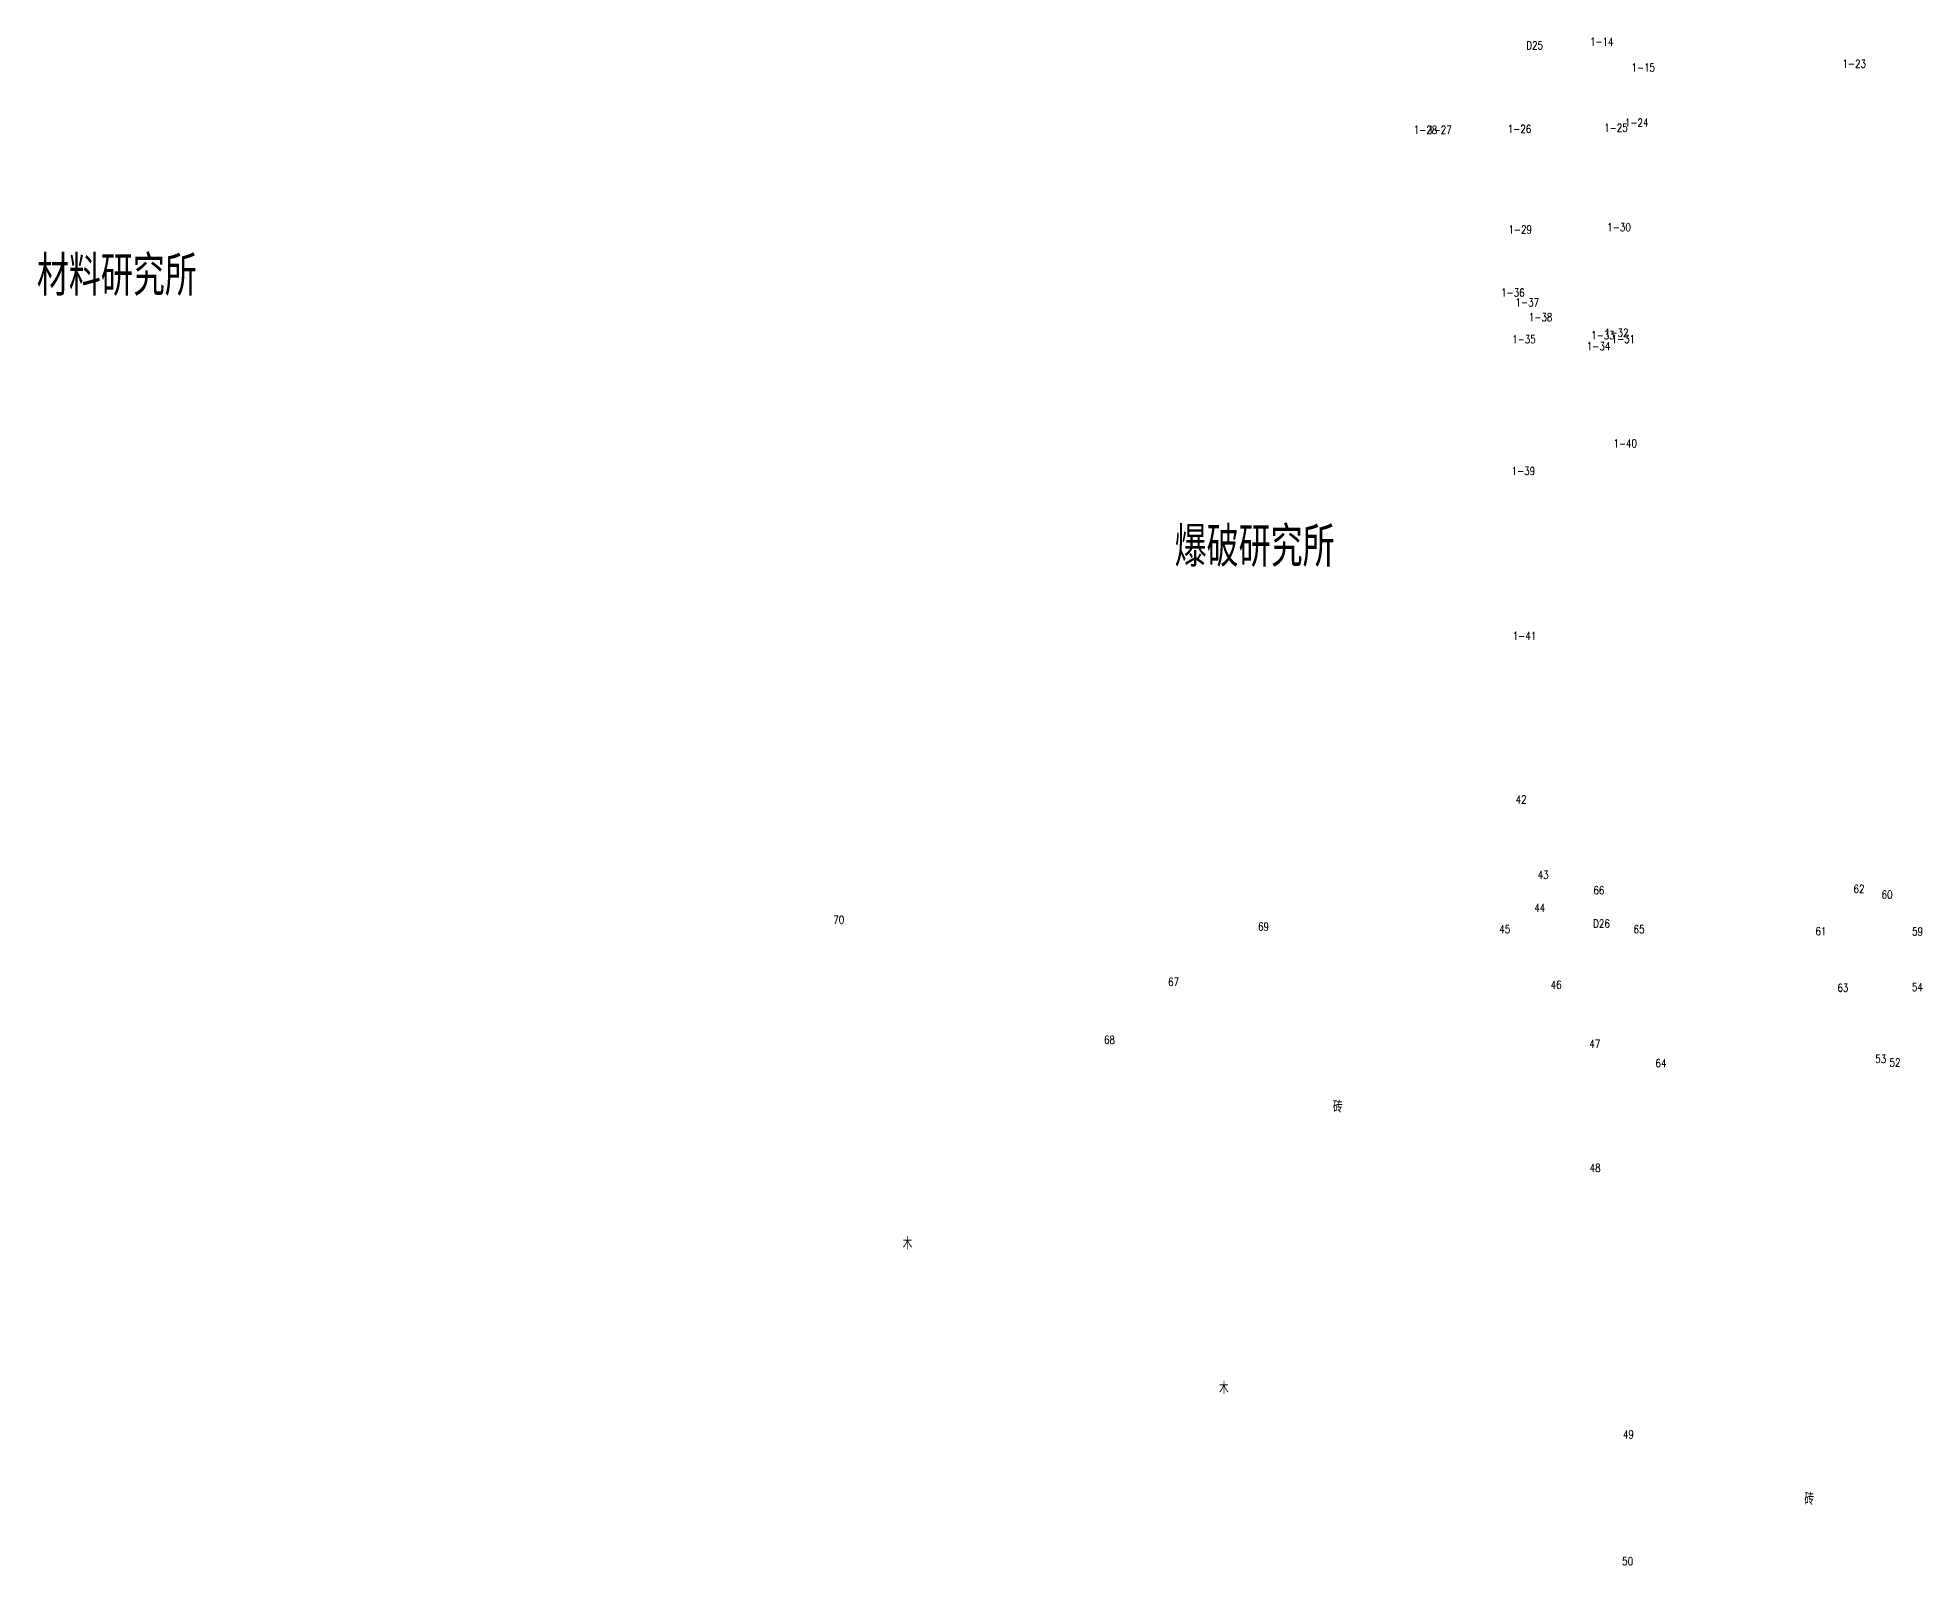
# Model space of a CAD drawing. Extents: x -992 to 2561, y -723 to 1492.
# Drawn here: x -380.3 to -144.7, y -682.9 to -492 of the extents above; entities that cross this region are included whole.
import ezdxf
from ezdxf.enums import TextEntityAlignment as Align

# ---------------------------------------------------------------- set-up
doc = ezdxf.new("R2010")
doc.units = 0
doc.header["$LTSCALE"] = 0.5
doc.layers.add('JMD', color=6, linetype='CONTINUOUS')
doc.layers.add('ZDH', color=1, linetype='CONTINUOUS')
doc.styles.add('HZ', font='rs.shx', dxfattribs={"width": 0.8, "bigfont": 'hztxt.shx'})

msp = doc.modelspace()

# ---------------------------------------------------------------- texts
at = {"layer": 'JMD', "linetype": 'Continuous', "style": 'HZ', "width": 0.8}
for s, p in [('材料研究所', (-370.37, -521.49, -8.92)), ('爆破研究所', (-228.15, -555.36, -8.92))]:
    msp.add_text(s, height=5, dxfattribs=at).set_placement(p, align=Align.MIDDLE)
for s, p in [('砖', (-217.15, -625.61, -8.92)), ('砖', (-217.15, -625.61, -8.92)), ('木', (-270.93, -642.67, -8.92)), ('木', (-231.39, -660.76, -8.92)), ('砖', (-158.23, -674.61, -8.92)), ('砖', (-158.23, -674.61, -8.92))]:
    msp.add_text(s, height=1.5, dxfattribs=at).set_placement(p, align=Align.MIDDLE_RIGHT)
at = {"layer": 'ZDH', "linetype": 'Continuous', "style": 'HZ', "width": 0.8}
for s, p in [('1-14', (-186.23, -493.01, -0.11)), ('1-14', (-186.23, -493.01, -0.11)), ('D25', (-194.19, -493.47, 1.08)), ('D25', (-194.19, -493.47, 1.08)), ('1-15', (-181.05, -496.25, -0.12)), ('1-15', (-181.05, -496.25, -0.12)), ('1-23', (-154.68, -495.76, -0.1)), ('1-23', (-154.68, -495.76, -0.1)), ('1-28', (-208.26, -504.02, -0.1)), ('1-28', (-208.26, -504.02, -0.1)), ('1-27', (-206.46, -504.02, -0.12)), ('1-27', (-206.46, -504.02, -0.12)), ('1-26', (-196.52, -503.92, -0.16)), ('1-26', (-196.52, -503.92, -0.16)), ('1-25', (-184.46, -503.77, -0.1)), ('1-25', (-184.46, -503.77, -0.1)), ('1-24', (-181.87, -503.13, 0.02)), ('1-24', (-181.87, -503.13, 0.02)), ('1-29', (-196.43, -516.49, -0.17)), ('1-29', (-196.43, -516.49, -0.17)), ('1-30', (-184.07, -516.19, -0.35)), ('1-30', (-184.07, -516.19, -0.35)), ('1-30', (-184.07, -516.19, -0.35)), ('1-30', (-184.07, -516.19, -0.35)), ('1-36', (-197.35, -524.37, -0.28)), ('1-36', (-197.35, -524.37, -0.28)), ('1-37', (-195.55, -525.59, -0.25)), ('1-37', (-195.55, -525.59, -0.25)), ('1-38', (-193.88, -527.45, -0.23)), ('1-38', (-193.88, -527.45, -0.23)), ('1-35', (-195.96, -530.19, 0.19)), ('1-35', (-195.96, -530.19, 0.19)), ('1-33', (-186.09, -529.69, -0.25)), ('1-33', (-186.09, -529.69, -0.25)), ('1-33', (-186.09, -529.69, -0.25)), ('1-33', (-186.09, -529.69, -0.25)), ('1-32', (-184.37, -529.38, -0.22)), ('1-32', (-184.37, -529.38, -0.22)), ('1-32', (-184.37, -529.38, -0.22)), ('1-32', (-184.37, -529.38, -0.22)), ('1-31', (-183.54, -530.17, -0.12)), ('1-31', (-183.54, -530.17, -0.12)), ('1-31', (-183.54, -530.17, -0.12)), ('1-31', (-183.54, -530.17, -0.12)), ('1-34', (-186.64, -531.08, -0.29)), ('1-34', (-186.64, -531.08, -0.29)), ('1-34', (-186.64, -531.08, -0.29)), ('1-34', (-186.64, -531.08, -0.29)), ('1-40', (-183.3, -543.22, -1.04)), ('1-40', (-183.3, -543.22, -1.04)), ('1-40', (-183.3, -543.22, -1.04)), ('1-40', (-183.3, -543.22, -1.04)), ('1-39', (-196.04, -546.66, 0)), ('1-39', (-196.04, -546.66, 0)), ('1-41', (-195.89, -567.27, -1.04)), ('1-41', (-195.89, -567.27, -1.04)), ('42', (-195.52, -587.7, 0.2)), ('42', (-195.52, -587.7, 0.2)), ('43', (-192.76, -597.13, -0.09)), ('43', (-192.76, -597.13, -0.09)), ('66', (-185.81, -599.05, -1.22)), ('66', (-185.81, -599.05, -1.22)), ('66', (-185.81, -599.05, -1.22)), ('66', (-185.81, -599.05, -1.22)), ('62', (-153.29, -598.88, 0.45)), ('62', (-153.29, -598.88, 0.45)), ('62', (-153.29, -598.88, 0.45)), ('62', (-153.29, -598.88, 0.45)), ('44', (-193.2, -601.26, -0.11)), ('44', (-193.2, -601.26, -0.11)), ('60', (-149.78, -599.59, 0.08)), ('60', (-149.78, -599.59, 0.08)), ('60', (-149.78, -599.59, 0.08)), ('60', (-149.78, -599.59, 0.08)), ('70', (-280.81, -602.74, 0.23)), ('70', (-280.81, -602.74, 0.23)), ('69', (-227.72, -603.59, -0.01)), ('69', (-227.72, -603.59, -0.01)), ('45', (-197.56, -603.91, -0.2)), ('45', (-197.56, -603.91, -0.2)), ('D26', (-185.84, -603.22, -1.8)), ('D26', (-185.84, -603.22, 1.08)), ('D26', (-185.84, -603.22, -1.8)), ('D26', (-185.84, -603.22, 1.08)), ('D26', (-185.84, -603.22, -1.8)), ('D26', (-185.84, -603.22, 1.08)), ('D26', (-185.84, -603.22, -1.8)), ('D26', (-185.84, -603.22, 1.08)), ('65', (-180.78, -603.93, -1.35)), ('65', (-180.78, -603.93, -1.35)), ('65', (-180.78, -603.93, -1.35)), ('65', (-180.78, -603.93, -1.35)), ('61', (-158.06, -604.17, -0.28)), ('61', (-158.06, -604.17, -0.28)), ('61', (-158.06, -604.17, -0.28)), ('61', (-158.06, -604.17, -0.28)), ('59', (-145.97, -604.2, -0.37)), ('59', (-145.97, -604.2, -0.37)), ('59', (-145.97, -604.2, -0.37)), ('59', (-145.97, -604.2, -0.37)), ('67', (-238.97, -610.51, 0.04)), ('67', (-238.97, -610.51, 0.04)), ('46', (-191.14, -610.87, -0.19)), ('46', (-191.14, -610.87, -0.19)), ('63', (-155.3, -611.23, -0.33)), ('63', (-155.3, -611.23, -0.33)), ('54', (-145.99, -611.16, -0.35)), ('54', (-145.99, -611.16, -0.35)), ('68', (-246.97, -617.74, -0.76)), ('68', (-246.97, -617.74, -0.76)), ('47', (-186.32, -618.23, -0.25)), ('47', (-186.32, -618.23, -0.25)), ('53', (-150.57, -620.13, -0.4)), ('53', (-150.57, -620.13, -0.4)), ('64', (-178.04, -620.65, -0.33)), ('64', (-178.04, -620.65, -0.33)), ('52', (-148.79, -620.58, -0.31)), ('52', (-148.79, -620.58, -0.31)), ('48', (-186.27, -633.74, -0.36)), ('48', (-186.27, -633.74, -0.36)), ('49', (-182.12, -667.06, -0.32)), ('49', (-182.12, -667.06, -0.32)), ('50', (-182.21, -682.91, -0.31)), ('50', (-182.21, -682.91, -0.31))]:
    msp.add_text(s, height=1, dxfattribs=at).set_placement(p)

doc.saveas('drawing.dxf')
